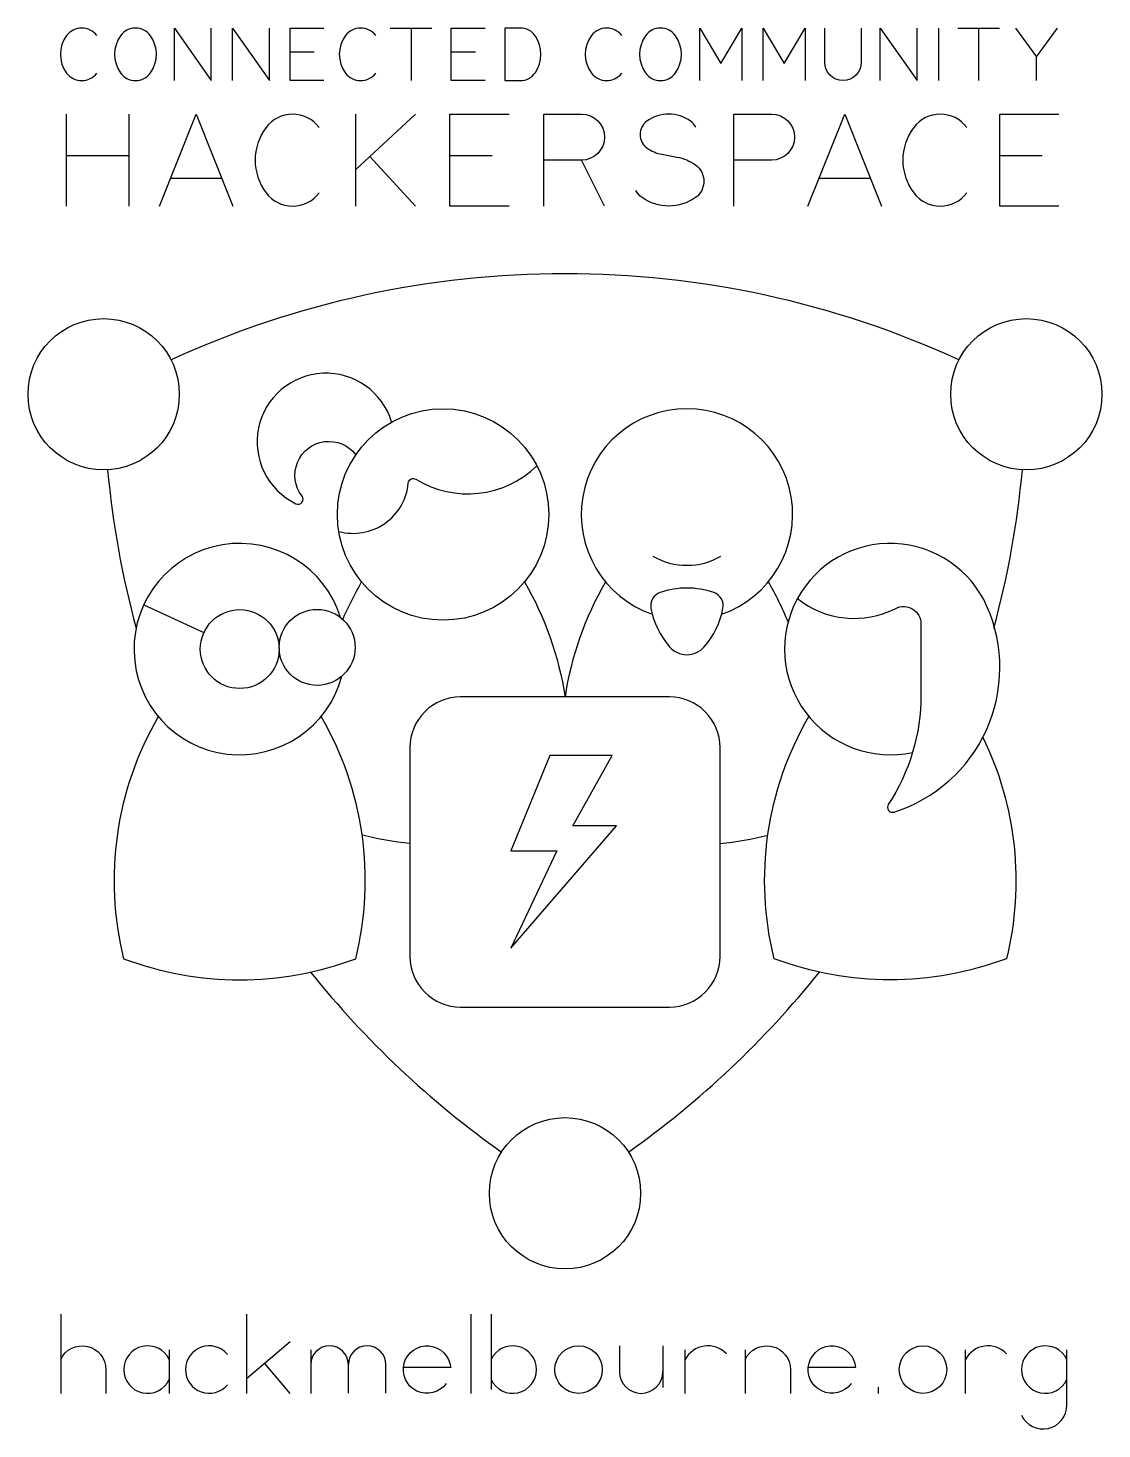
# Model space of a CAD drawing. Extents: x 1.6 to 55.3, y 2.5 to 72.5.
import ezdxf

# ---------------------------------------------------------------- set-up
doc = ezdxf.new("R2010")
doc.units = 0
doc.header["$MEASUREMENT"] = 0
doc.layers.get('0').update_dxf_attribs({"linetype": 'CONTINUOUS'})

msp = doc.modelspace()

# ---------------------------------------------------------------- linework, layer by layer
for p, q in [((19.715, 72.516), (21.806, 72.516)), ((20.76, 72.516), (20.76, 69.886)), ((47.154, 69.886), (47.154, 72.516)), ((48.095, 72.516), (50.186, 72.516)), ((49.14, 72.516), (49.14, 69.886)), ((14.711, 71.332), (15.919, 71.332)), ((22.771, 71.332), (23.979, 71.332)), ((52.033, 69.886), (52.033, 71.069)), ((3.508, 68.209), (3.508, 63.609)), ((6.67, 63.609), (6.67, 68.209)), ((17.977, 68.209), (17.977, 63.609)), ((17.977, 65.432), (20.984, 68.209)), ((3.508, 66.139), (6.67, 66.139)), ((20.984, 63.609), (18.691, 66.091)), ((22.707, 66.139), (24.82, 66.139)), ((30.437, 63.609), (29.287, 65.909)), ((50.204, 66.139), (52.318, 66.139)), ((8.735, 65.012), (11.293, 65.012)), ((41.168, 65.012), (43.725, 65.012)), ((7.391, 43.669), (10.401, 42.284)), ((3.24, 8.201), (3.24, 4.241)), ((12.538, 8.201), (12.538, 4.241)), ((23.756, 8.201), (23.756, 4.241)), ((24.77, 8.201), (24.77, 4.439)), ((8.661, 6.419), (8.661, 4.241)), ((14.717, 6.815), (12.538, 4.964)), ((15.743, 6.419), (15.743, 4.241)), ((33.35, 6.617), (33.35, 4.538)), ((34.469, 4.241), (34.469, 6.419)), ((37.471, 6.419), (37.471, 4.241)), ((48.483, 4.241), (48.483, 6.419)), ((14.717, 4.241), (13.447, 5.736)), ((44.136, 4.241), (44.136, 4.548))]:
    msp.add_line(p, q)
for points in [[(5.053, 72.135, 0.501157), (3.535, 72.135, 0.332305), (3.535, 70.266, 0.501157), (5.053, 70.266)], [(19, 72.135, 0.501157), (17.482, 72.135, 0.332305), (17.482, 70.266, 0.501157), (19, 70.266)], [(31.297, 72.135, 0.501157), (29.779, 72.135, 0.332305), (29.779, 70.266, 0.501157), (31.297, 70.266)], [(43.271, 72.516), (43.271, 70.794, -1), (41.453, 70.794), (41.453, 72.516)], [(16.163, 67.543, 0.501157), (13.508, 67.543, 0.332305), (13.508, 64.274, 0.501157), (16.163, 64.274)], [(27.397, 63.609), (27.397, 68.209), (29.287, 68.209, -1), (29.287, 65.909), (27.397, 65.909)], [(34.993, 67.564, 0.119188), (34.741, 67.857, 0.321305), (32.551, 67.857, 0.513656), (32.551, 66.522, 0.110767), (33.308, 66.2), (34.058, 66.063, -0.110767), (34.984, 65.671, -0.513656), (34.984, 64.039, -0.321305), (32.308, 64.039, -0.119188), (31.999, 64.396)], [(36.894, 63.609), (36.894, 68.209), (38.784, 68.209, -1), (38.784, 65.909), (36.894, 65.909)], [(48.549, 67.543, 0.501157), (45.893, 67.543, 0.332305), (45.893, 64.274, 0.501157), (48.549, 64.274)], [(48.156, 55.918, 0.218932), (8.759, 55.918)], [(19.789, 52.809, 1.531564), (15.001, 48.729, 0.792637), (15.308, 49.107, -1.003147), (18, 51.179)], [(17.143, 47.343, 0.467493), (20.619, 49.762, -0.557128), (20.998, 49.954, 0.342336), (27.056, 50.618)], [(5.588, 50.425, 0.042743), (7.012, 42.506, 0.042743)], [(49.904, 42.506, 0.042743), (51.328, 50.425)], [(17.353, 42.939, -0.03222), (18.29, 44.82)], [(26.431, 44.82, -0.094369), (28.458, 39.059, -0.094369)], [(30.484, 44.82, 0.094369), (28.458, 39.059, 0.094369)], [(39.614, 42.815, 0.034275), (38.626, 44.82)], [(8.122, 38.087, 0.194515), (6.388, 25.975, 0.181297), (17.998, 25.975, 0.194515), (16.264, 38.087)], [(49.351, 37.042, -0.175739), (50.528, 25.975, -0.181297), (38.917, 25.975, -0.194515), (40.652, 38.087)], [(20.7, 31.738, -0.036665), (18.315, 32.157)], [(36.215, 31.738, 0.036665), (38.601, 32.157)], [(15.736, 25.307, 0.069932), (25.286, 16.306)], [(31.63, 16.306, 0.069932), (41.18, 25.307, 0.069932)], [(3.24, 5.931, -0.802585), (5.505, 5.429), (5.505, 4.241)], [(17.624, 4.248), (17.624, 5.676, 1), (15.743, 5.676)], [(19.505, 4.248), (19.505, 5.676, 1), (17.624, 5.676)], [(22.523, 4.734, -5.586761), (22.743, 5.528), (20.376, 5.528)], [(31.179, 6.617), (31.179, 5.327, 1), (33.35, 5.327)], [(37.471, 5.931, -0.802585), (39.736, 5.429), (39.736, 4.241)], [(42.77, 4.734, -5.586761), (42.991, 5.528), (40.623, 5.528)], [(51.288, 3.145, 0.802585), (53.553, 3.647), (53.553, 6.419)]]:
    msp.add_lwpolyline(points, format="xyb")
for points in [[(7.736, 72.123, 0.520086), (6.225, 72.123, 0.315715), (6.225, 70.279, 0.520086), (7.736, 70.279, 0.315715)], [(26.224, 72.516), (25.447, 72.516), (25.447, 69.886), (26.224, 69.886, 0.252435), (26.975, 70.29, 0.299349), (26.975, 72.111, 0.252435)], [(33.988, 72.123, 0.520086), (32.477, 72.123, 0.315715), (32.477, 70.279, 0.520086), (33.988, 70.279, 0.315715)], [(40.077, 43.981, 0.292731), (44.998, 43.493, -0.559876), (46.258, 42.721), (46.258, 39.159, -0.145964), (44.624, 33.683, 0.705108), (44.909, 33.308, 0.446702), (49.558, 43.593, 0.622981)], [(36.356, 43.491, 0.372398), (35.898, 44.285, 0.168685), (33.212, 44.285, 0.372398), (32.754, 43.491, 0.132457), (33.686, 41.575, 0.455394), (35.424, 41.575, 0.132457)], [(23.238, 23.557), (33.678, 23.557, 0.414214), (36.215, 26.094), (36.215, 36.534, 0.414214), (33.678, 39.072), (23.238, 39.072, 0.414214), (20.7, 36.534), (20.7, 26.094, 0.414214)]]:
    msp.add_lwpolyline(points, format="xyb", close=True)
for points in [[(8.929, 69.886), (8.929, 72.516), (10.77, 69.886), (10.77, 72.516)], [(11.836, 69.886), (11.836, 72.516), (13.677, 69.886), (13.677, 72.516)], [(16.398, 69.886), (14.711, 69.886), (14.711, 72.516), (16.398, 72.516)], [(24.458, 69.886), (22.771, 69.886), (22.771, 72.516), (24.458, 72.516)], [(35.197, 69.886), (35.197, 72.516), (36.249, 70.747), (37.301, 72.516), (37.301, 69.886)], [(38.363, 69.886), (38.363, 72.516), (39.415, 70.747), (40.467, 72.516), (40.467, 69.886)], [(44.222, 69.886), (44.222, 72.516), (46.063, 69.886), (46.063, 72.516)], [(50.981, 72.516), (52.033, 71.069), (53.085, 72.516)], [(8.174, 63.609), (10.014, 68.209), (11.854, 63.609)], [(25.658, 63.609), (22.707, 63.609), (22.707, 68.209), (25.658, 68.209)], [(40.606, 63.609), (42.446, 68.209), (44.286, 63.609)], [(53.155, 63.609), (50.204, 63.609), (50.204, 68.209), (53.155, 68.209)]]:
    msp.add_lwpolyline(points)
msp.add_lwpolyline([(25.752, 26.504), (31.033, 32.615), (28.845, 32.615), (30.81, 36.139), (27.696, 36.139), (25.744, 31.367), (28.045, 31.367)], close=True)
for centre, radius in [((5.39, 54.201), 3.782), ((51.526, 54.201), 3.782), ((22.361, 48.191), 5.286), ((16.064, 41.544), 1.899), ((12.193, 41.459), 1.973), ((28.458, 14.246), 3.782), ((29.136, 5.429), 1.188), ((46.357, 5.429), 1.188)]:
    msp.add_circle(centre, radius)
for centre, radius, start, end in [((34.555, 48.191), 5.286, 289.1471, 250.8529), ((12.193, 41.459), 5.286, 17.37361, 345.15213), ((34.555, 49.051), 3.402, 240, 300), ((44.723, 41.459), 5.286, 151.50414, 282.17858), ((7.585, 5.429), 1.188, 25, 335), ((10.668, 5.429), 1.188, 39.5212, 320.4788), ((25.847, 5.429), 1.188, 205, 155), ((35.6, 5.345), 1.272, 43.2333, 152.80618), ((49.614, 5.345), 1.272, 43.2333, 152.80618), ((52.476, 5.429), 1.188, 25, 335)]:
    msp.add_arc(centre, radius, start, end)

doc.saveas('drawing.dxf')
